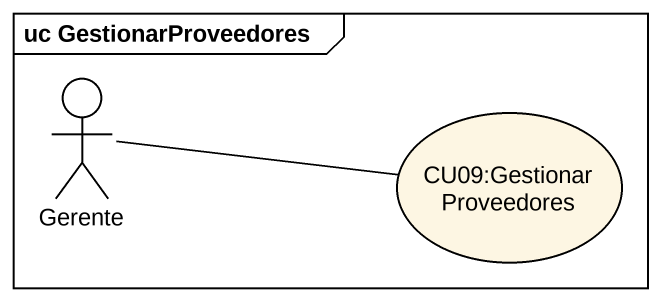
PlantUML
@startuml
mainframe uc GestionarProveedores
actor Gerente
usecase "CU09:Gestionar Proveedores" as CU09_Gestionar_Proveedores
Gerente -right- CU09_Gestionar_Proveedores
@enduml
